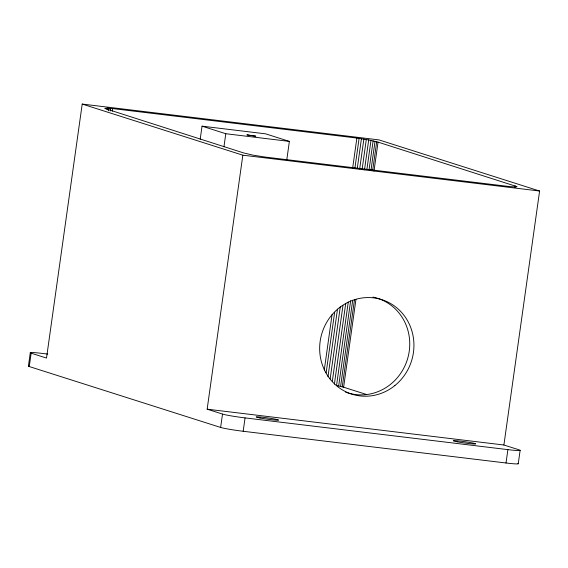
<?xml version="1.0" encoding="UTF-8"?>
<svg xmlns="http://www.w3.org/2000/svg" width="568" height="568" viewBox="0 0 568 568"><rect width="100%" height="100%" fill="white"/><g stroke="black" fill="none" stroke-linecap="round" stroke-linejoin="round"><path stroke-width="0.85" d="M28.421 366.019L30.303 352.65M517.973 463.481A18.027 1.037 8 0 1 506.017 462.998L243.175 431.268A18.027 1.037 8 0 1 220.632 427.441L29.266 366.545L31.148 353.175A18.027 1.037 8 0 1 42.515 353.445L47.79 354.084M82.211 104.072L242.841 155.192L207.15 409.18L222.514 414.072A18.027 1.037 8 0 0 245.056 417.899L507.899 449.629A18.027 1.037 8 0 0 519.266 449.899L503.901 445.007L539.6 191.018L378.962 139.898L82.211 104.072L46.512 358.067L31.148 353.175M107.096 109.858L107.345 108.097L112.67 108.58L356.874 138.059L368.703 139.927L378.061 142.121L517.072 186.652L515.659 187.014L509.134 186.51L264.929 157.031L253.108 155.163L243.75 152.969L104.739 108.438L107.345 108.097M108.481 110.824L108.85 108.19M110.27 110.987L110.639 108.353M112.301 111.214L112.67 108.58M200.199 139.245L202.038 126.167L265.632 133.842L289.375 141.397L286.79 159.778M223.941 146.849L225.787 133.721L202.038 126.167M220.632 427.441L222.514 414.072M243.175 431.268L245.056 417.899M324.285 369.967L332.06 314.629M352.678 167.929L356.874 138.059M326.131 372.892L334.651 312.279M354.894 168.213L359.097 138.343M327.984 376.74L337.491 309.106M357.244 168.554L361.44 138.684M330.164 378.884L340.289 306.848M359.672 168.937L363.868 139.068M332.351 381.057L342.973 305.513M362.107 169.349L366.303 139.487M334.382 384.138L345.734 303.319M364.5 169.797L368.703 139.927M348.276 302.02L336.547 385.466L343.619 387.206L366.317 394.433M366.914 169.37L370.989 140.381M338.677 385.928L350.655 300.721M369.051 169.832L373.126 140.843M340.594 386.375L352.7 300.287M370.968 170.279L375.043 141.29M342.255 386.808L354.475 299.84M372.75 169.832L376.698 141.723M343.619 387.206L355.959 299.364M373.985 171.11L378.061 142.121M514.849 187.483L515.091 185.729M506.017 462.998L507.899 449.629M518.236 463.793L520.139 450.289M225.787 133.721L289.375 141.397M242.841 155.192L539.6 191.018M207.15 409.18L503.901 445.007M29.266 366.545A18.027 1.037 8 0 1 28.748 365.934M381.334 299.67A49.579 46.888 -72.3 0 1 406.212 362.831A49.579 46.888 -72.3 0 1 345.507 392.09M372.949 297.099A49.579 46.888 -72.3 0 1 380.532 299.343M247.037 134.886L255.77 136.185L247.037 134.886M394.902 385.53A49.579 46.888 -72.3 0 0 385.523 301.004A49.579 46.888 -72.3 0 0 319.969 354.141A49.579 46.888 -72.3 0 0 394.902 385.53M457.133 441.776A11.268 0.646 8 0 0 475.494 443.991A11.268 0.646 8 0 0 461.074 441.215A11.268 0.646 8 0 0 457.133 441.776M260.002 417.977A11.268 0.646 8 0 0 278.363 420.192A11.268 0.646 8 0 0 263.942 417.416A11.268 0.646 8 0 0 260.002 417.977"/></g></svg>
